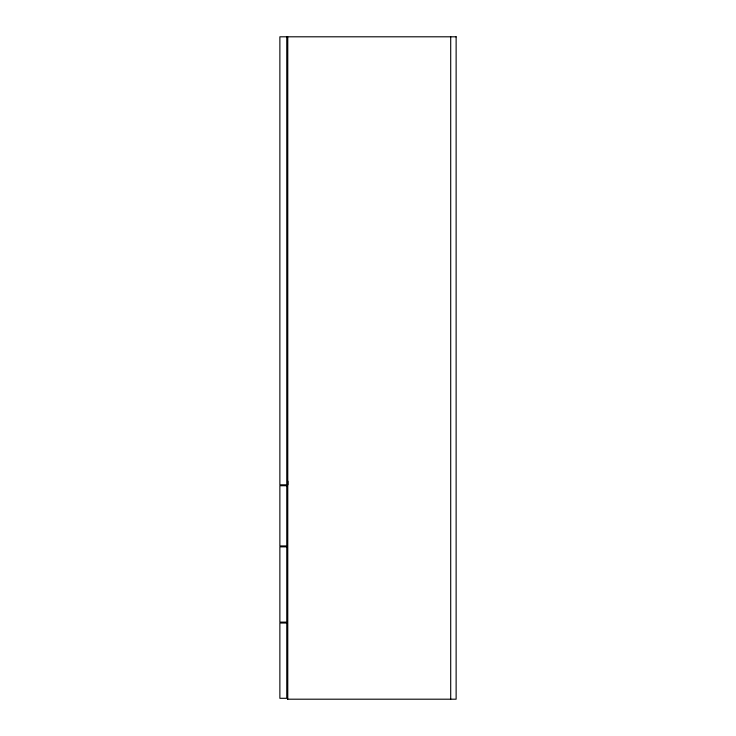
<?xml version="1.0" encoding="UTF-8"?>
<svg xmlns="http://www.w3.org/2000/svg" width="736" height="736" viewBox="0 0 736 736"><rect width="100%" height="100%" fill="white"/><g stroke="black" fill="none" stroke-linecap="round" stroke-linejoin="round"><path stroke-width="1.1" d="M450.708 36.8L450.708 699.2M287.877 481.206L287.877 484.822M287.702 36.8L287.702 699.2M286.792 36.8L279.873 36.8L279.873 484.822L286.792 484.822L286.792 36.8M456.127 36.8L287.518 36.8L287.518 699.2L456.127 699.2L456.127 36.8M286.792 485.723L279.873 485.723L279.873 545.946L286.792 545.946L286.792 485.723M286.792 546.848L279.873 546.848L279.873 622.122L286.792 622.122L286.792 546.848M286.792 623.024L279.873 623.024L279.873 698.298L286.792 698.298L286.792 623.024"/></g></svg>
